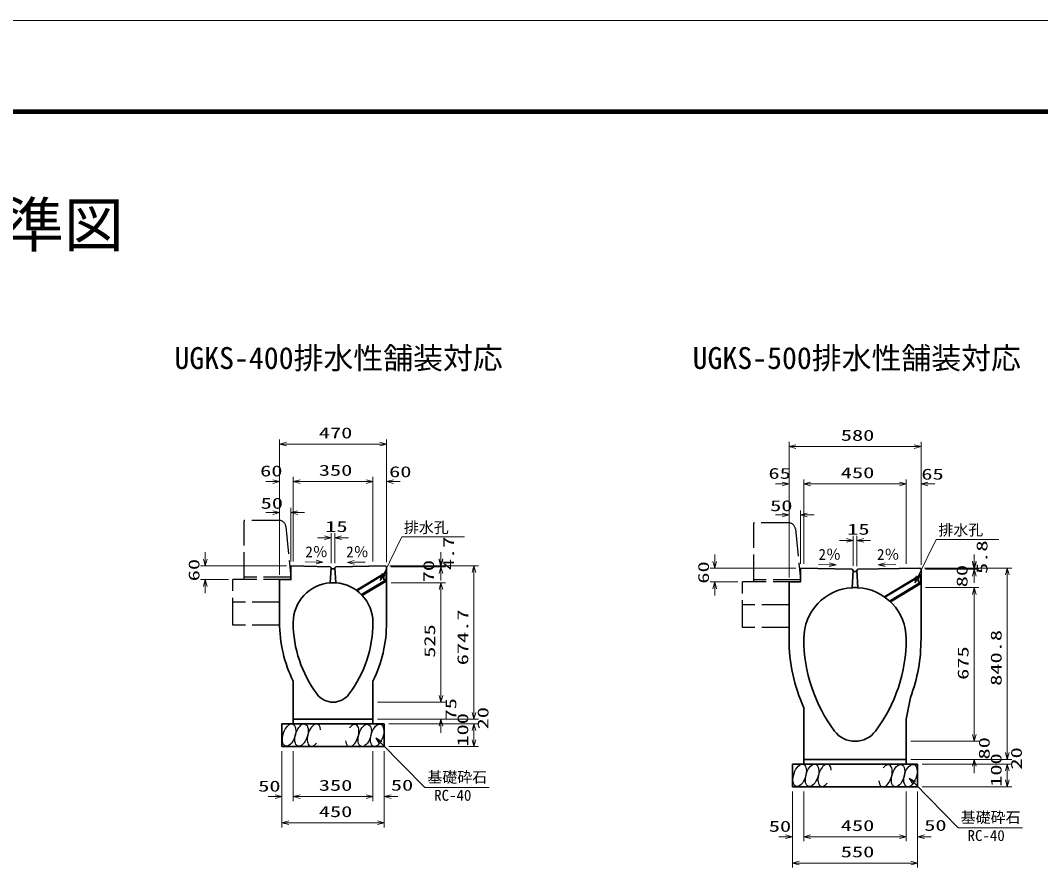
# Model space of a CAD drawing. Units: millimetres on the paper. Extents: x 0 to 841, y 0 to 594.
# Drawn here: x 443.8 to 667.9, y 407.9 to 594 of the extents above; entities that cross this region are included whole.
import ezdxf
from ezdxf.enums import TextEntityAlignment as Align

# ---------------------------------------------------------------- set-up
doc = ezdxf.new("R2010")
doc.units = ezdxf.units.MM
doc.linetypes.add('DASHED', pattern=[7.5, 6, -1.5])
for name, color, linetype, lineweight in [('D-STR-DIM（寸法）', 7, 'Continuous', 13), ('D-STR-HTXT(基礎砕石-旗)', 7, 'Continuous', 13), ('D-STR-HTXT（WS-旗）', 7, 'Continuous', 13), ('D-STR-STRF(グリ)', 7, 'Continuous', 25), ('D-STR-STRF(歩車)', 7, 'DASHED', 25), ('D-STR（構造物WS）', 1, 'Continuous', 35), ('D-STR（構造物）', 1, 'Continuous', 35), ('D-TTL-LINE（区切線）', 7, 'Continuous', 18), ('D-TTL（外枠）', 2, 'Continuous', 140)]:
    doc.layers.add(name, color=color, linetype=linetype, lineweight=lineweight)
doc.layers.add('D-STR-TXT(文字)', color=7, linetype='Continuous')
doc.styles.add('ＭＳ ゴシック', font='')
doc.styles.get('ＭＳ ゴシック').set_extended_font_data('MS Gothic')

# ---------------------------------------------------------------- blocks, each defined once
blk = doc.blocks.new('_Open30')
at = {"color": 7, "linetype": 'Continuous', "lineweight": 13}
for p, q in [((-1, 0.2679), (0, 0)), ((0, 0), (-1, -0.2679)), ((0, 0), (-1, 0))]:
    blk.add_line(p, q, dxfattribs=at)

msp = doc.modelspace()

# ---------------------------------------------------------------- linework, layer by layer
at = {"layer": 'D-STR-DIM（寸法）'}
for p, q in [((500.74, 493.735), (500.74, 501.943)), ((502.24, 500.943), (522.74, 500.943)), ((524.24, 493.735), (524.24, 501.943)), ((612.663, 493.208), (612.663, 501.416)), ((614.163, 500.416), (640.163, 500.416)), ((641.663, 493.208), (641.663, 501.416)), ((500.74, 472.203), (500.74, 493.735)), ((503.74, 475.193), (503.74, 493.735)), ((503.74, 475.193), (503.74, 493.735)), ((521.24, 475.198), (521.24, 493.735)), ((521.24, 475.198), (521.24, 493.735)), ((524.24, 475.003), (524.24, 493.735)), ((612.663, 471.675), (612.663, 493.208)), ((615.913, 474.66), (615.913, 493.208)), ((615.913, 474.66), (615.913, 493.208)), ((638.413, 474.67), (638.413, 493.208)), ((638.413, 474.67), (638.413, 493.208)), ((641.663, 474.448), (641.663, 493.208)), ((499.24, 492.735), (497.74, 492.735)), ((505.24, 492.735), (506.74, 492.735)), ((505.24, 492.735), (519.74, 492.735)), ((519.74, 492.735), (518.24, 492.735)), ((525.74, 492.735), (527.24, 492.735)), ((611.163, 492.208), (609.663, 492.208)), ((617.413, 492.208), (618.913, 492.208)), ((617.413, 492.208), (636.913, 492.208)), ((636.913, 492.208), (635.413, 492.208)), ((643.163, 492.208), (644.663, 492.208)), ((500.74, 472.203), (500.74, 486.925)), ((503.24, 475.203), (503.24, 486.925)), ((612.663, 471.675), (612.663, 486.398)), ((615.163, 474.675), (615.163, 486.398)), ((499.24, 485.925), (497.74, 485.925)), ((504.74, 485.925), (506.24, 485.925)), ((611.163, 485.398), (609.663, 485.398)), ((616.663, 485.398), (618.163, 485.398)), ((510.591, 480.386), (509.091, 480.386)), ((512.091, 474.792), (512.091, 481.386)), ((512.882, 474.776), (512.882, 481.386)), ((514.382, 480.386), (515.882, 480.386)), ((625.27, 479.787), (623.77, 479.787)), ((626.77, 474.193), (626.77, 480.787)), ((627.561, 474.177), (627.561, 480.787)), ((629.061, 479.787), (630.561, 479.787)), ((484.405, 475.703), (484.405, 477.203)), ((536.182, 475.748), (536.182, 477.248)), ((536.182, 475.53), (536.182, 477.03)), ((596.328, 475.175), (596.328, 476.675)), ((653.355, 475.22), (653.355, 476.72)), ((653.355, 474.948), (653.355, 476.448)), ((502.24, 474.203), (483.405, 474.203)), ((506.399, 475.069), (508.761, 475.022)), ((519.529, 475.051), (517.167, 475.004)), ((524.99, 474.248), (544.442, 474.248)), ((524.99, 474.248), (537.182, 474.248)), ((525.212, 474.03), (537.182, 474.03)), ((525.212, 474.03), (537.182, 474.03)), ((614.163, 473.675), (595.328, 473.675)), ((619.148, 474.509), (621.51, 474.461)), ((636.139, 474.491), (633.777, 474.444)), ((642.413, 473.72), (654.355, 473.72)), ((642.663, 473.448), (654.355, 473.448)), ((642.663, 473.448), (654.355, 473.448)), ((643.413, 473.72), (661.615, 473.72)), ((489.49, 471.203), (483.405, 471.203)), ((536.182, 472.53), (536.182, 471.03)), ((543.442, 442.018), (543.442, 472.748)), ((601.413, 470.675), (595.328, 470.675)), ((653.355, 471.948), (653.355, 470.448)), ((660.615, 433.185), (660.615, 472.22)), ((484.405, 469.703), (484.405, 468.203)), ((525.24, 470.518), (537.182, 470.518)), ((525.24, 470.518), (537.182, 470.518)), ((536.182, 445.768), (536.182, 469.018)), ((536.182, 469.018), (536.182, 467.518)), ((596.328, 469.175), (596.328, 467.675)), ((642.663, 469.431), (654.355, 469.431)), ((642.663, 469.431), (654.355, 469.431)), ((653.355, 437.185), (653.355, 467.931)), ((653.355, 467.931), (653.355, 466.431)), ((536.182, 445.768), (536.182, 447.268)), ((522.24, 444.268), (537.182, 444.268)), ((522.24, 444.268), (537.182, 444.268)), ((543.442, 442.018), (543.442, 443.518)), ((522.24, 440.518), (544.442, 440.518)), ((522.24, 440.518), (537.182, 440.518)), ((522.24, 440.518), (544.442, 440.518)), ((524.74, 439.518), (544.442, 439.518)), ((524.74, 439.518), (544.442, 439.518)), ((536.182, 439.018), (536.182, 437.518)), ((543.442, 436.018), (543.442, 438.018)), ((543.442, 438.018), (543.442, 436.518)), ((653.355, 437.185), (653.355, 438.685)), ((639.413, 435.685), (654.355, 435.685)), ((639.413, 435.685), (654.355, 435.685)), ((501.24, 433.518), (501.24, 422.55)), ((503.74, 433.518), (503.74, 422.55)), ((503.74, 433.518), (503.74, 422.55)), ((521.24, 433.518), (521.24, 422.55)), ((521.24, 433.518), (521.24, 422.55)), ((523.74, 433.518), (523.74, 422.55)), ((524.74, 434.518), (544.442, 434.518)), ((660.615, 433.185), (660.615, 434.685)), ((639.413, 431.685), (661.615, 431.685)), ((639.413, 431.685), (654.355, 431.685)), ((639.413, 431.685), (661.615, 431.685)), ((641.913, 430.685), (661.615, 430.685)), ((641.913, 430.685), (661.615, 430.685)), ((653.355, 430.185), (653.355, 428.685)), ((660.615, 427.185), (660.615, 429.185)), ((660.615, 429.185), (660.615, 427.685)), ((613.413, 424.685), (613.413, 413.718)), ((615.913, 424.685), (615.913, 413.718)), ((615.913, 424.685), (615.913, 413.718)), ((638.413, 424.685), (638.413, 413.718)), ((638.413, 424.685), (638.413, 413.718)), ((640.913, 424.685), (640.913, 413.718)), ((641.913, 425.685), (661.615, 425.685)), ((499.74, 423.55), (498.24, 423.55)), ((501.24, 422.55), (501.24, 416.777)), ((505.24, 423.55), (506.74, 423.55)), ((505.24, 423.55), (519.74, 423.55)), ((519.74, 423.55), (518.24, 423.55)), ((523.74, 422.55), (523.74, 416.777)), ((525.24, 423.55), (526.74, 423.55)), ((502.74, 417.777), (522.24, 417.777)), ((611.913, 414.718), (610.413, 414.718)), ((617.413, 414.718), (618.913, 414.718)), ((617.413, 414.718), (636.913, 414.718)), ((636.913, 414.718), (635.413, 414.718)), ((642.413, 414.718), (643.913, 414.718)), ((613.413, 413.718), (613.413, 407.945)), ((640.913, 413.718), (640.913, 407.945)), ((614.913, 408.945), (639.413, 408.945))]:
    msp.add_line(p, q, dxfattribs=at)
at = {"layer": 'D-STR-HTXT(基礎砕石-旗)'}
for points in [[(546.784, 425.545), (532.68, 425.545), (522.957, 435.361)], [(663.957, 416.712), (649.853, 416.712), (640.13, 426.529)]]:
    msp.add_lwpolyline(points, dxfattribs=at)
at = {"layer": 'D-STR-HTXT（WS-旗）'}
for points in [[(541.367, 480.558), (527.578, 480.558), (523.537, 472.347)], [(658.79, 480.03), (645.002, 480.03), (640.961, 471.819)]]:
    msp.add_lwpolyline(points, dxfattribs=at)
at = {"layer": 'D-STR-STRF(グリ)'}
for centre, major_axis in [((502.834, 437.041), (0.79, 2.421)), ((505.556, 437.041), (0.79, 2.421)), ((519.444, 436.96), (-0.771, -2.427)), ((522.165, 436.982), (-0.771, -2.427)), ((615.007, 428.209), (0.79, 2.421)), ((617.729, 428.209), (0.79, 2.421)), ((636.617, 428.128), (-0.771, -2.427)), ((639.338, 428.149), (-0.771, -2.427))]:
    msp.add_ellipse(centre, major_axis=major_axis, ratio=0.5139, dxfattribs=at)
for centre, major_axis in [((508.296, 437.041), (0.79, 2.421)), ((516.703, 436.938), (-0.771, -2.427)), ((620.469, 428.209), (0.79, 2.421)), ((633.876, 428.106), (-0.771, -2.427))]:
    msp.add_ellipse(centre, major_axis=major_axis, ratio=0.5139, start_param=5.3575563, end_param=10.3750652, dxfattribs=at)
at = {"layer": 'D-STR-STRF(歩車)'}
for p, q in [((492.99, 471.203), (492.99, 484.203)), ((500.632, 484.203), (492.99, 484.203)), ((502.125, 482.852), (503.24, 471.703)), ((604.913, 470.675), (604.913, 483.675)), ((612.555, 483.675), (604.913, 483.675)), ((614.048, 482.324), (615.163, 471.175)), ((503.24, 471.203), (490.49, 471.203)), ((490.49, 461.203), (490.49, 471.203)), ((503.24, 471.703), (492.99, 471.703)), ((500.74, 461.203), (500.74, 471.203)), ((602.413, 460.675), (602.413, 470.675)), ((615.163, 470.675), (602.413, 470.675)), ((615.163, 471.175), (604.913, 471.175)), ((612.663, 460.675), (612.663, 470.675)), ((500.74, 466.203), (490.49, 466.203)), ((612.663, 465.675), (602.413, 465.675)), ((500.74, 461.203), (490.49, 461.203)), ((612.663, 460.675), (602.413, 460.675))]:
    msp.add_line(p, q, dxfattribs=at)
for centre in [(500.632, 482.703), (612.555, 482.175)]:
    msp.add_arc(centre, 1.5, 5.71077, 89.99998, dxfattribs=at)
at = {"layer": 'D-STR（構造物WS）'}
for p, q in [((517.618, 468.858), (524.082, 472.736)), ((517.749, 468.761), (523.665, 472.311)), ((518.736, 467.896), (524.165, 471.153)), ((524.165, 470.853), (518.917, 467.705)), ((524.165, 472.653), (523.665, 472.353)), ((523.665, 472.353), (523.665, 471.153)), ((523.665, 471.153), (524.165, 471.153)), ((524.165, 470.853), (523.861, 470.678)), ((523.861, 470.67), (524.165, 470.845)), ((523.917, 472.9), (524.165, 472.653)), ((524.165, 472.653), (524.165, 470.853)), ((633.479, 467.365), (641.505, 472.181)), ((633.693, 467.318), (641.088, 471.755)), ((641.088, 471.798), (641.588, 472.098)), ((641.088, 470.598), (641.088, 471.798)), ((641.34, 472.345), (641.588, 472.098)), ((641.588, 472.098), (641.588, 470.298)), ((634.73, 466.483), (641.588, 470.598)), ((641.588, 470.306), (634.92, 466.306)), ((641.588, 470.598), (641.088, 470.598)), ((641.588, 470.298), (641.285, 470.123))]:
    msp.add_line(p, q, dxfattribs=at)
at = {"layer": 'D-STR（構造物）'}
for p, q in [((511.865, 474.03), (503.24, 474.203)), ((512.097, 473.776), (511.865, 474.03)), ((512.097, 473.776), (511.865, 470.496)), ((512.342, 473.526), (512.487, 473.526)), ((512.632, 473.526), (512.487, 473.526)), ((512.882, 473.776), (513.115, 470.496)), ((524.24, 474.003), (524.24, 461.768)), ((615.163, 473.675), (626.538, 473.448)), ((626.77, 473.193), (626.538, 473.448)), ((626.538, 469.413), (626.766, 473.193)), ((627.016, 472.943), (627.161, 472.943)), ((627.306, 472.943), (627.161, 472.943)), ((627.556, 473.193), (627.788, 473.448)), ((627.556, 473.193), (627.788, 469.413)), ((627.788, 473.448), (641.413, 473.72)), ((641.663, 473.475), (641.413, 473.72)), ((641.663, 473.475), (641.663, 458.185)), ((500.74, 471.203), (500.74, 461.768)), ((612.663, 470.675), (612.663, 458.181)), ((503.74, 439.518), (503.74, 448.864)), ((521.24, 439.518), (521.24, 448.864)), ((639.36, 445.335), (638.413, 440.522)), ((615.913, 430.685), (615.913, 443.022)), ((501.24, 439.518), (523.74, 439.518)), ((501.24, 434.518), (501.24, 439.518)), ((503.74, 440.518), (521.24, 440.518)), ((523.74, 434.518), (523.74, 439.518)), ((638.413, 430.685), (638.413, 440.522)), ((501.24, 434.518), (523.74, 434.518)), ((613.413, 430.685), (640.913, 430.685)), ((613.413, 425.685), (613.413, 430.685)), ((615.913, 431.685), (638.413, 431.685)), ((640.913, 425.685), (640.913, 430.685)), ((613.413, 425.685), (640.913, 425.685))]:
    msp.add_line(p, q, dxfattribs=at)
for points in [[(503.24, 474.203), (503.24, 471.203), (500.74, 471.203)], [(512.882, 473.776), (513.115, 474.03), (523.99, 474.248), (524.24, 474.003)], [(615.163, 473.675), (615.163, 470.675), (612.663, 470.675)]]:
    msp.add_lwpolyline(points, dxfattribs=at)
for centre, radius, start, end in [((512.342, 473.776), 0.25, 180, 270), ((512.632, 473.776), 0.25, 270, 0), ((627.016, 473.193), 0.25, 180, 270), ((627.306, 473.193), 0.25, 270, 0), ((512.49, 461.768), 8.75, 94.09604, 180), ((512.489, 461.767), 8.751, 0.0017, 85.89996), ((627.163, 458.185), 11.25, 93.18614, 180), ((627.17, 458.188), 11.242, 359.98424, 86.853), ((529.99, 461.768), 29.25, 180, 206.17693), ((529.99, 461.768), 26.25, 180, 216.86989), ((494.99, 461.768), 26.25, 323.13008, 0), ((494.99, 461.768), 29.25, 333.82303, 0), ((649.663, 458.185), 37, 180, 204.19412), ((649.663, 458.185), 33.75, 180, 216.86989), ((604.663, 458.185), 33.75, 323.13011, 0), ((604.663, 458.185), 37, 339.67799, 0), ((512.49, 448.643), 4.375, 216.86987, 323.13008), ((627.163, 441.31), 5.625, 216.8699, 323.13013)]:
    msp.add_arc(centre, radius, start, end, dxfattribs=at)
at = {"layer": 'D-STR（構造物）', "linetype": 'DASHED'}
for centre, radius, start, end in [((512.49, 461.758), 8.76, 85.9087, 94.0913), ((627.17, 458.188), 11.242, 86.853, 93.22661)]:
    msp.add_arc(centre, radius, start, end, dxfattribs=at)
at = {"layer": 'D-TTL-LINE（区切線）'}
msp.add_line((841, 594), (0, 594), dxfattribs=at)
at = {"layer": 'D-TTL（外枠）'}
msp.add_line((820.9, 573.9), (20.1, 573.9), dxfattribs=at)

# ---------------------------------------------------------------- block references
at = {"layer": 'D-STR-DIM（寸法）', "xscale": 1.5, "yscale": 1.5}
for p, rotation in [((500.74, 500.943), 180), ((612.663, 500.416), 180), ((503.74, 492.735), 180), ((503.74, 492.735), 180), ((524.24, 492.735), 180), ((615.913, 492.208), 180), ((615.913, 492.208), 180), ((641.663, 492.208), 180), ((503.24, 485.925), 180), ((615.163, 485.398), 180), ((512.882, 480.386), 180), ((627.561, 479.787), 180), ((484.405, 474.203), 270), ((510.261, 474.992), 358.85424), ((515.668, 474.974), 181.14576), ((536.182, 474.248), 270), ((536.182, 474.03), 270), ((596.328, 473.675), 270), ((653.355, 473.72), 270), ((536.182, 474.03), 90), ((543.442, 474.248), 90), ((623.009, 474.431), 358.85424), ((632.278, 474.414), 181.14576), ((653.355, 473.448), 270), ((653.355, 473.448), 90), ((660.615, 473.72), 90), ((484.405, 471.203), 90), ((596.328, 470.675), 90), ((536.182, 470.518), 90), ((536.182, 470.518), 90), ((653.355, 469.431), 90), ((653.355, 469.431), 90), ((536.182, 444.268), 270), ((536.182, 444.268), 270), ((543.442, 440.518), 270), ((543.442, 440.518), 270), ((536.182, 440.518), 90), ((543.442, 439.518), 90), ((543.442, 439.518), 90), ((653.355, 435.685), 270), ((653.355, 435.685), 270), ((543.442, 434.518), 270), ((660.615, 431.685), 270), ((660.615, 431.685), 270), ((653.355, 431.685), 90), ((660.615, 430.685), 90), ((660.615, 430.685), 90), ((660.615, 425.685), 270), ((503.74, 423.55), 180), ((503.74, 423.55), 180), ((523.74, 423.55), 180), ((501.24, 417.777), 180), ((615.913, 414.718), 180), ((615.913, 414.718), 180), ((640.913, 414.718), 180), ((613.413, 408.945), 180)]:
    msp.add_blockref('_Open30', p, dxfattribs=dict(at, rotation=rotation))
for p in [(524.24, 500.943), (641.663, 500.416), (500.74, 492.735), (521.24, 492.735), (521.24, 492.735), (612.663, 492.208), (638.413, 492.208), (638.413, 492.208), (500.74, 485.925), (612.663, 485.398), (512.091, 480.386), (626.77, 479.787), (501.24, 423.55), (521.24, 423.55), (521.24, 423.55), (523.74, 417.777), (613.413, 414.718), (638.413, 414.718), (638.413, 414.718), (640.913, 408.945)]:
    msp.add_blockref('_Open30', p, dxfattribs=at)
at = {"layer": 'D-STR-HTXT(基礎砕石-旗)', "xscale": 1.5, "yscale": 1.5, "rotation": 134.72505}
for p in [(521.901, 436.427), (639.074, 427.595)]:
    msp.add_blockref('_Open30', p, dxfattribs=at)
at = {"layer": 'D-STR-HTXT（WS-旗）', "xscale": 1.5, "yscale": 1.5, "rotation": 243.798}
for p in [(522.875, 471.001), (640.299, 470.473)]:
    msp.add_blockref('_Open30', p, dxfattribs=at)

# ---------------------------------------------------------------- texts
at = {"layer": 'D-STR-DIM（寸法）', "style": 'ＭＳ ゴシック', "width": 1.5}
for s, p in [('470', (509.365, 501.481)), ('580', (624.038, 500.953)), ('60', (496.475, 493.129)), ('350', (509.365, 493.272)), ('60', (524.809, 492.958)), ('65', (608.144, 492.601)), ('450', (624.038, 492.745)), ('65', (641.728, 492.431)), ('50', (496.589, 486.028)), ('50', (608.512, 485.501)), ('15', (510.774, 480.923)), ('15', (625.453, 480.324)), ('50', (496.042, 423.918)), ('350', (509.365, 424.088)), ('50', (525.192, 424.125)), ('450', (509.365, 418.314)), ('50', (608.215, 415.085)), ('450', (624.038, 415.256)), ('50', (642.364, 415.293)), ('550', (624.038, 409.482))]:
    msp.add_text(s, height=2.405, dxfattribs=at).set_placement(p, align=Align.BOTTOM_LEFT)
for s, p in [('4.7', (539.795, 473.27)), ('5.8', (656.968, 472.428)), ('60', (483.868, 470.828)), ('70', (535.416, 470.593)), ('60', (595.791, 470.3)), ('80', (652.589, 469.506)), ('674.7', (542.905, 452.383)), ('525', (535.645, 454.013)), ('840.8', (660.078, 447.869)), ('675', (652.818, 449.178)), ('75', (540.291, 440.26)), ('100', (542.905, 434.518)), ('20', (547.357, 438.299)), ('80', (657.464, 431.682)), ('100', (660.078, 425.685)), ('20', (664.53, 429.467))]:
    msp.add_text(s, height=2.405, rotation=90, dxfattribs=at).set_placement(p, align=Align.BOTTOM_LEFT)
at = {"layer": 'D-STR-DIM（寸法）', "style": 'ＭＳ ゴシック'}
for rotation, p in [(0.01, (506.407, 475.368)), (359.99, (515.385, 475.364)), (0.01, (619.155, 474.807)), (359.99, (631.995, 474.804))]:
    msp.add_text('2％', height=2.405, rotation=rotation, dxfattribs=at).set_placement(p, align=Align.BOTTOM_LEFT)
at = {"layer": 'D-STR-HTXT(基礎砕石-旗)', "style": 'ＭＳ ゴシック'}
for s, p in [('基礎砕石', (533.215, 425.881)), ('RC-40', (534.703, 421.895)), ('基礎砕石', (650.388, 417.049)), ('RC-40', (651.876, 413.062))]:
    msp.add_text(s, height=2.405, dxfattribs=at).set_placement(p, align=Align.BOTTOM_LEFT)
at = {"layer": 'D-STR-HTXT（WS-旗）', "style": 'ＭＳ ゴシック'}
for p in [(528.059, 480.71), (645.482, 480.182)]:
    msp.add_text('排水孔', height=2.405, dxfattribs=at).set_placement(p, align=Align.BOTTOM_LEFT)
at = {"layer": 'D-STR-TXT(文字)', "style": 'ＭＳ ゴシック'}
for s, height, p in [('都市型側溝標準図', 9.621, (361.512, 541.419)), ('UGKS-400排水性舗装対応', 4.811, (477.64, 516.001)), ('UGKS-500排水性舗装対応', 4.811, (591.481, 516.001))]:
    msp.add_text(s, height=height, dxfattribs=at).set_placement(p, align=Align.BOTTOM_LEFT)

doc.saveas('drawing.dxf')
